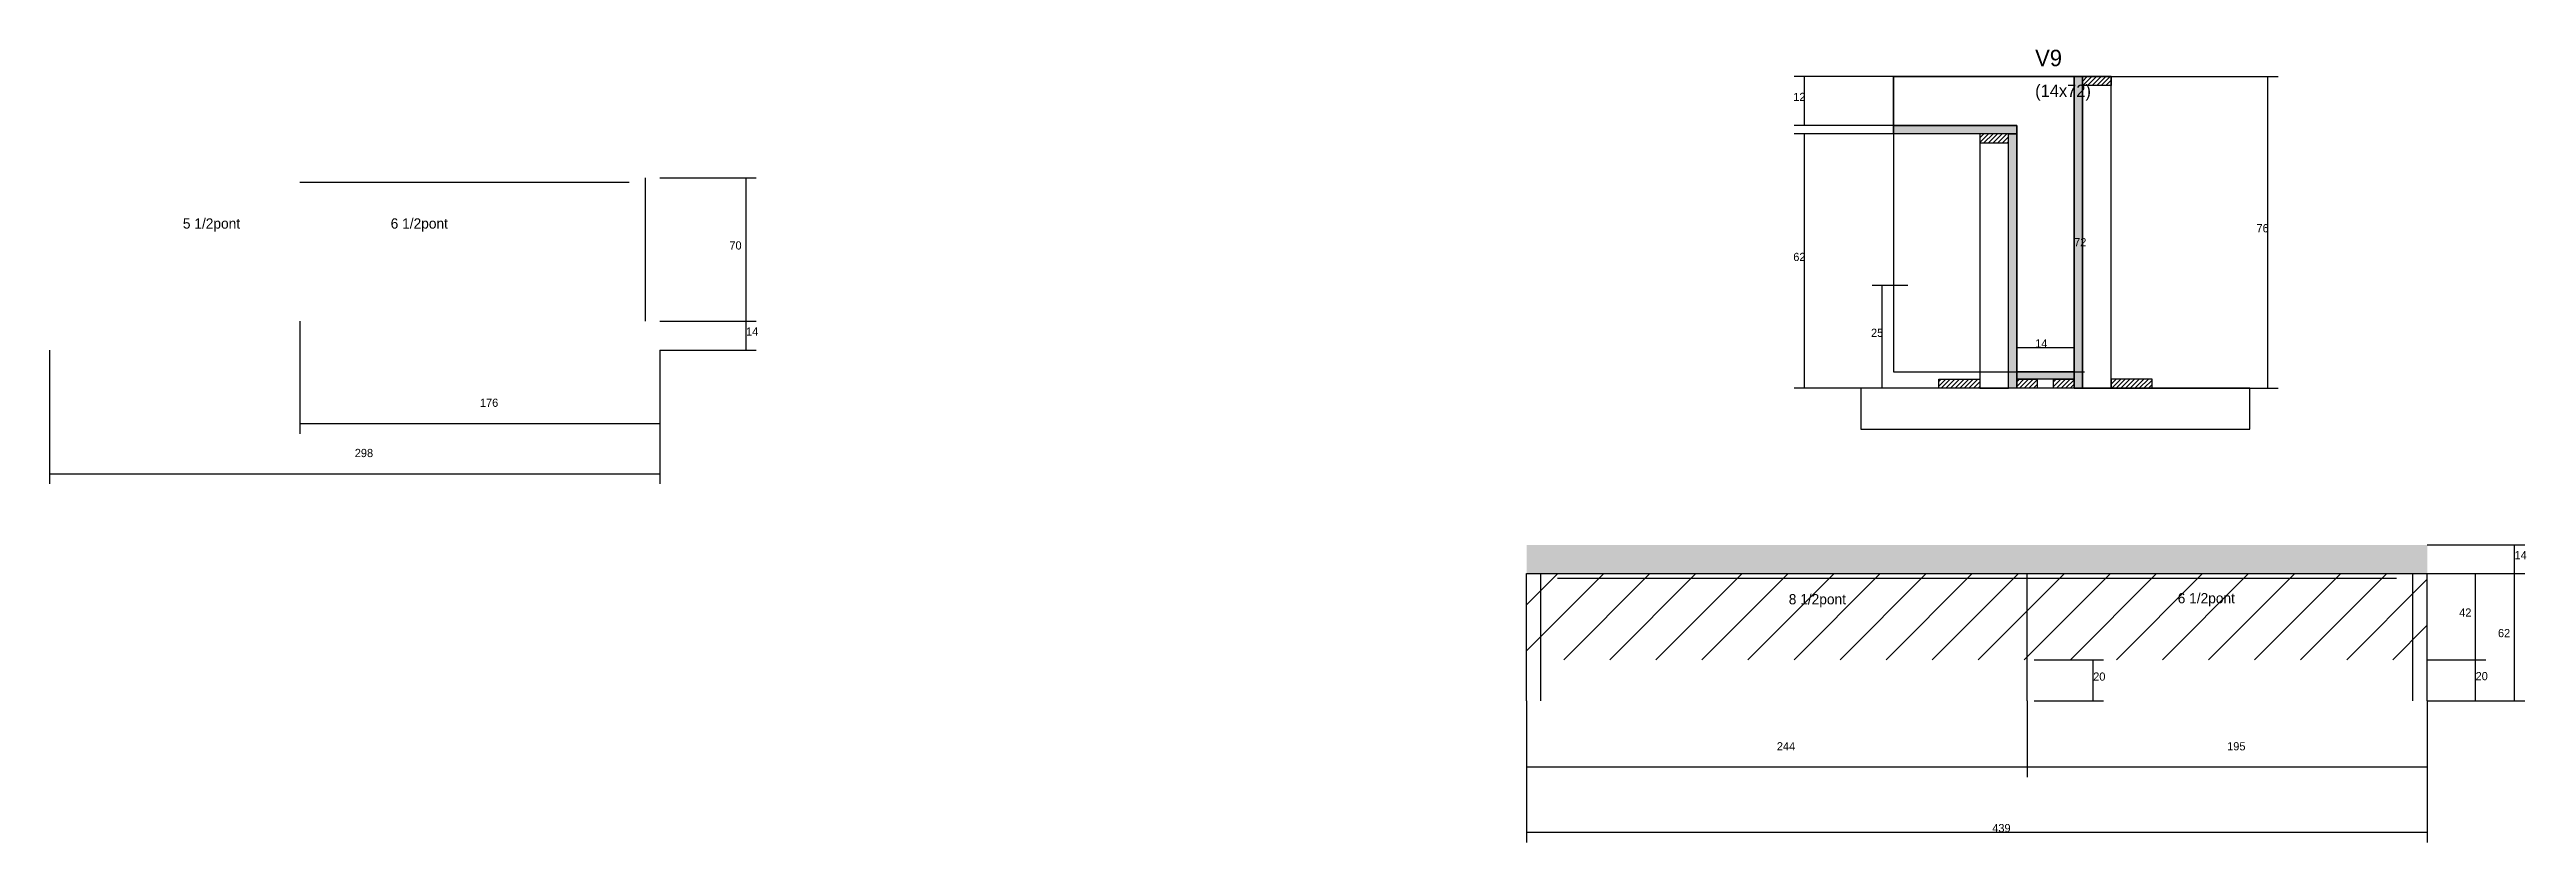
# Model space of a CAD drawing. Header units: metres. Extents: x 130029 to 131237, y 28932 to 29319.
import ezdxf

# ---------------------------------------------------------------- set-up
doc = ezdxf.new("R2010")
doc.units = ezdxf.units.M
for name, color, linetype in [('CONCRETO', 251, 'Continuous'), ('COTA', 4, 'Continuous'), ('Cota Seção (2x)', 4, 'Continuous'), ('Hachura', 253, 'Continuous'), ('Madeira', 126, 'Continuous'), ('NOMENCLATURA', 7, 'Continuous'), ('Painéis', 200, 'Continuous'), ('SARR_2.2x7', 40, 'Continuous'), ('Texto Seção', 7, 'Continuous')]:
    doc.layers.add(name, color=color, linetype=linetype)

msp = doc.modelspace()

# ---------------------------------------------------------------- hatches: boundary and pattern name
at = {"layer": 'COTA'}
h = msp.add_hatch(dxfattribs=at)
h.set_pattern_fill('AR-CONC', scale=0.03)
h.paths.add_polyline_path([(131188.4, 29063.2), (131188.4, 29077.2), (130749.4, 29077.2), (130749.4, 29063.2)])
at = {"layer": 'Hachura'}
h = msp.add_hatch(color=8, dxfattribs=at)
h.dxf.hatch_style = 1
h.paths.add_polyline_path([(131020.3, 29305.6), (131016.3, 29305.6), (131016.3, 29305.6), (131016.3, 29153.6), (131016.3, 29153.6), (131020.3, 29153.6), (131020.3, 29153.6), (131020.3, 29305.6)])
h = msp.add_hatch(dxfattribs=at)
h.set_pattern_fill('ANSI31', scale=0.5)
h.paths.add_polyline_path([(131034.3, 29305.6), (131034.3, 29301.2), (131034.3, 29301.2), (131020.3, 29301.2), (131020.3, 29301.2), (131020.3, 29305.6), (131020.3, 29305.6), (131034.3, 29305.6)])
h = msp.add_hatch(color=8, dxfattribs=at)
h.dxf.hatch_style = 1
h.paths.add_polyline_path([(130928.3, 29277.6), (130928.3, 29281.6), (130928.3, 29281.6), (130988.3, 29281.6), (130988.3, 29281.6), (130988.3, 29277.6), (130988.3, 29277.6), (130928.3, 29277.6)])
h = msp.add_hatch(dxfattribs=at)
h.set_pattern_fill('ANSI31', scale=0.5)
h.paths.add_polyline_path([(130970.3, 29277.6), (130970.3, 29273.2), (130970.3, 29273.2), (130984.3, 29273.2), (130984.3, 29273.2), (130984.3, 29277.6), (130984.3, 29277.6), (130970.3, 29277.6)])
h = msp.add_hatch(color=8, dxfattribs=at)
h.dxf.hatch_style = 1
h.paths.add_polyline_path([(130984.3, 29277.6), (130988.3, 29277.6), (130988.3, 29277.6), (130988.3, 29153.6), (130988.3, 29153.6), (130984.3, 29153.6), (130984.3, 29153.6), (130984.3, 29277.6)])
h = msp.add_hatch(color=8, dxfattribs=at)
h.dxf.hatch_style = 1
h.paths.add_polyline_path([(130988.3, 29158), (130988.3, 29161.6), (130988.3, 29161.6), (131016.3, 29161.6), (131016.3, 29161.6), (131016.3, 29158), (131016.3, 29158), (130988.3, 29158)])
h = msp.add_hatch(dxfattribs=at)
h.set_pattern_fill('ANSI31', scale=0.5)
h.paths.add_polyline_path([(130950.3, 29153.6), (130950.3, 29158), (130950.3, 29158), (130970.3, 29158), (130970.3, 29158), (130970.3, 29153.6), (130970.3, 29153.6), (130950.3, 29153.6)])
h = msp.add_hatch(dxfattribs=at)
h.set_pattern_fill('ANSI31', scale=0.5)
h.paths.add_polyline_path([(130988.3, 29153.6), (130988.3, 29158), (130988.3, 29158), (130998.3, 29158), (130998.3, 29158), (130998.3, 29153.6), (130998.3, 29153.6), (130988.3, 29153.6)])
h = msp.add_hatch(dxfattribs=at)
h.set_pattern_fill('ANSI31', scale=0.5)
h.paths.add_polyline_path([(131006.3, 29153.6), (131006.3, 29158), (131006.3, 29158), (131016.3, 29158), (131016.3, 29158), (131016.3, 29153.6), (131016.3, 29153.6), (131006.3, 29153.6)])
h = msp.add_hatch(dxfattribs=at)
h.set_pattern_fill('ANSI31', scale=0.5)
h.paths.add_polyline_path([(131054.3, 29153.6), (131054.3, 29158), (131054.3, 29158), (131034.3, 29158), (131034.3, 29158), (131034.3, 29153.6), (131034.3, 29153.6), (131054.3, 29153.6)])
h = msp.add_hatch(dxfattribs=at)
h.set_pattern_fill('ANSI31', scale=5)
h.paths.add_polyline_path([(130993.4, 29021.2), (130993.4, 29063.2), (130749.4, 29063.2), (130749.4, 29021.2)])
h = msp.add_hatch(dxfattribs=at)
h.set_pattern_fill('ANSI31', scale=5)
h.paths.add_polyline_path([(131188.4, 29021.2), (131188.4, 29063.2), (130993.4, 29063.2), (130993.4, 29021.2)])

# ---------------------------------------------------------------- linework, layer by layer
at = {"layer": 'CONCRETO'}
for points in [[(131016.3, 29281.6), (131016.3, 29299.6), (131016.3, 29161.6), (130988.3, 29161.6), (130988.3, 29281.6), (130928.3, 29281.6), (130928.3, 29305.6), (131016.3, 29305.6), (131016.3, 29302.6), (131016.3, 29278.6)], [(130928.3, 29161.6), (131016.3, 29161.6), (131016.3, 29305.6), (130928.3, 29305.6)]]:
    msp.add_lwpolyline(points, close=True, dxfattribs=at)
at = {"layer": 'COTA'}
for p, q in [((130928.3, 29305.6), (130879.9, 29305.6)), ((130884.9, 29281.6), (130884.9, 29305.6)), ((131034.3, 29305.6), (131115.7, 29305.6)), ((131110.7, 29153.6), (131110.7, 29305.6)), ((130928.3, 29281.6), (130879.9, 29281.6)), ((130928.3, 29277.6), (130879.9, 29277.6)), ((130884.9, 29153.6), (130884.9, 29277.6)), ((130326.9, 29256.2), (130373.9, 29256.2)), ((130368.9, 29186.2), (130368.9, 29256.2)), ((130935.3, 29203.6), (130917.8, 29203.6)), ((130922.8, 29153.6), (130922.8, 29203.6)), ((130151.4, 29186.2), (130151.4, 29131.4)), ((130326.9, 29186.2), (130373.9, 29186.2)), ((130326.9, 29186.2), (130373.9, 29186.2)), ((130368.9, 29172.2), (130368.9, 29186.2)), ((130029.4, 29172.2), (130029.4, 29106.9)), ((130326.9, 29172.2), (130326.9, 29131.4)), ((130326.9, 29172.2), (130326.9, 29106.9)), ((130326.9, 29172.2), (130373.9, 29172.2)), ((130950.3, 29153.6), (130879.9, 29153.6)), ((130935.3, 29153.6), (130917.8, 29153.6)), ((131054.3, 29153.6), (131115.7, 29153.6)), ((130151.4, 29136.4), (130326.9, 29136.4)), ((130029.4, 29111.9), (130326.9, 29111.9)), ((131188.4, 29077.2), (131236, 29077.2)), ((131231, 29063.2), (131231, 29077.2)), ((131188.4, 29063.2), (131217, 29063.2)), ((131188.4, 29063.2), (131236, 29063.2)), ((131188.4, 29063.2), (131236, 29063.2)), ((131212, 29021.2), (131212, 29063.2)), ((131231, 29001.2), (131231, 29063.2)), ((130996.9, 29021.2), (131030.6, 29021.2)), ((131025.6, 29001.2), (131025.6, 29021.2)), ((131188.4, 29021.2), (131217, 29021.2)), ((131188.4, 29021.2), (131217, 29021.2)), ((131212, 29001.2), (131212, 29021.2)), ((130749.4, 29001.2), (130749.4, 28932.1)), ((130749.4, 29001.2), (130749.4, 28963.9)), ((130993.4, 29001.2), (130993.4, 28963.9)), ((130993.4, 29001.2), (130993.4, 28963.9)), ((130996.9, 29001.2), (131030.6, 29001.2)), ((131188.4, 29001.2), (131188.4, 28932.1)), ((131188.4, 29001.2), (131188.4, 28963.9)), ((131188.4, 29001.2), (131217, 29001.2)), ((131188.4, 29001.2), (131236, 29001.2)), ((130749.4, 28968.9), (130993.4, 28968.9)), ((130993.4, 28968.9), (131188.4, 28968.9)), ((130749.4, 28937.1), (131188.4, 28937.1))]:
    msp.add_line(p, q, dxfattribs=at)
at = {"layer": 'Cota Seção (2x)'}
for p, q in [((130988.3, 29305.6), (131021.3, 29305.6)), ((131016.3, 29161.6), (131016.3, 29305.6)), ((130988.3, 29161.6), (130988.3, 29178.4)), ((130988.3, 29173.4), (131016.3, 29173.4)), ((131016.3, 29161.6), (131016.3, 29178.4)), ((130988.3, 29161.6), (131021.3, 29161.6))]:
    msp.add_line(p, q, dxfattribs=at)
at = {"layer": 'Madeira'}
for points in [[(131034.3, 29305.6), (131034.3, 29301.2), (131020.3, 29301.2), (131020.3, 29305.6)], [(131034.3, 29305.6), (131020.3, 29305.6), (131020.3, 29153.6), (131034.3, 29153.6)], [(130970.3, 29277.6), (130970.3, 29273.2), (130984.3, 29273.2), (130984.3, 29277.6)], [(130970.3, 29153.6), (130984.3, 29153.6), (130984.3, 29277.6), (130970.3, 29277.6)], [(130912.4, 29133.6), (131102, 29133.6), (131102, 29153.6), (130912.4, 29153.6)], [(130950.3, 29153.6), (130950.3, 29158), (130970.3, 29158), (130970.3, 29153.6)], [(130988.3, 29153.6), (130988.3, 29158), (130998.3, 29158), (130998.3, 29153.6)], [(131006.3, 29153.6), (131006.3, 29158), (131016.3, 29158), (131016.3, 29153.6)], [(131054.3, 29153.6), (131054.3, 29158), (131034.3, 29158), (131034.3, 29153.6)]]:
    msp.add_lwpolyline(points, close=True, dxfattribs=at)
at = {"layer": 'Painéis'}
for p, q in [((131016.3, 29153.6), (131016.3, 29305.6)), ((130928.3, 29281.6), (130988.3, 29281.6)), ((130928.3, 29277.6), (130928.3, 29281.6)), ((130988.3, 29277.6), (130988.3, 29281.6)), ((130988.3, 29153.6), (130988.3, 29277.6)), ((130988.3, 29161.6), (131016.3, 29161.6)), ((130988.3, 29158), (130988.3, 29161.6)), ((131016.3, 29158), (131016.3, 29161.6)), ((130749.4, 29063.2), (131188.4, 29063.2)), ((130749.4, 29001.2), (130749.4, 29063.2)), ((130993.4, 29001.2), (130993.4, 29063.2)), ((131188.4, 29001.2), (131188.4, 29063.2))]:
    msp.add_line(p, q, dxfattribs=at)
for points in [[(131020.3, 29305.6), (131016.3, 29305.6), (131016.3, 29153.6), (131020.3, 29153.6)], [(130928.3, 29277.6), (130928.3, 29281.6), (130988.3, 29281.6), (130988.3, 29277.6)], [(130984.3, 29277.6), (130988.3, 29277.6), (130988.3, 29153.6), (130984.3, 29153.6)], [(130988.3, 29158), (130988.3, 29161.6), (131016.3, 29161.6), (131016.3, 29158)]]:
    msp.add_lwpolyline(points, close=True, dxfattribs=at)
at = {"layer": 'SARR_2.2x7'}
for p, q in [((130319.9, 29186.2), (130319.9, 29256.2)), ((130151.4, 29254), (130311.9, 29254)), ((130756.4, 29021.2), (130756.4, 29063.2)), ((131181.4, 29021.2), (131181.4, 29063.2)), ((130764.4, 29061), (130993.4, 29061)), ((130993.4, 29061), (131173.4, 29061)), ((130756.4, 29001.2), (130756.4, 29021.2)), ((131181.4, 29001.2), (131181.4, 29021.2))]:
    msp.add_line(p, q, dxfattribs=at)

# ---------------------------------------------------------------- texts
at = {"layer": 'COTA'}
for s, p in [('12', (130879.4, 29293.6)), ('76', (131105.2, 29229.6)), ('70', (130360.8, 29221.2)), ('62', (130879.4, 29215.6)), ('14', (130368.9, 29179.2)), ('25', (130917.3, 29178.6)), ('176', (130239.2, 29144.5)), ('298', (130178.2, 29120)), ('14', (131231, 29070.2)), ('42', (131204, 29042.2)), ('62', (131222.9, 29032.2)), ('20', (131025.6, 29011)), ('20', (131212, 29011.2)), ('244', (130871.4, 28977)), ('195', (131090.9, 28977)), ('439', (130976.4, 28937.1))]:
    msp.add_text(s, height=4, dxfattribs=at).set_placement(p)
at = {"layer": 'Cota Seção (2x)'}
for s, p in [('72', (131016.3, 29222.8)), ('14', (130997.3, 29173.4))]:
    msp.add_text(s, height=4, dxfattribs=at).set_placement(p)
at = {"layer": 'NOMENCLATURA'}
for s, p in [('5 1/2pont', (130094.4, 29231.4)), ('6 1/2pont', (130195.7, 29231.4)), ('8 1/2pont', (130877.2, 29048.2)), ('6 1/2pont', (131066.8, 29048.7))]:
    msp.add_text(s, height=5, dxfattribs=at).set_placement(p)
at = {"layer": 'Texto Seção'}
for s, height, p in [('V9', 8, (130997.3, 29310.6)), ('(14x72)', 6, (130997.3, 29295.6))]:
    msp.add_text(s, height=height, dxfattribs=at).set_placement(p)

doc.saveas('drawing.dxf')
